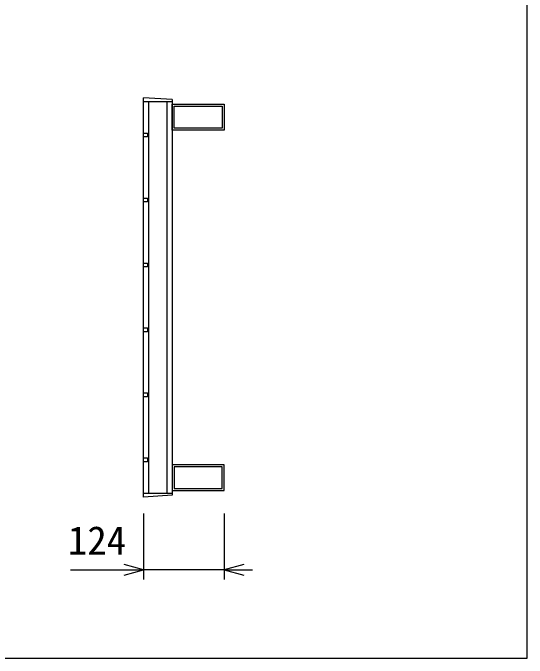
# Model space of a CAD drawing. Units: millimetres, scale not verified. Extents: x -16800 to 16800, y -5940 to 5940.
# Drawn here: x -2386 to -1595, y 606 to 1599 of the extents above; entities that cross this region are included whole.
import ezdxf
from ezdxf.enums import TextEntityAlignment as Align

# ---------------------------------------------------------------- set-up
doc = ezdxf.new("R2010")
doc.units = ezdxf.units.MM
doc.header["$LTSCALE"] = 20
for name, color, linetype, lineweight in [('0-0_DIM', 7, 'Continuous', 25), ('0-2_HATCH', 6, 'Continuous', 25), ('0-6_TXT', 7, 'Continuous', 25)]:
    doc.layers.add(name, color=color, linetype=linetype, lineweight=lineweight)
doc.styles.add('ＭＳ ゴシック', font='')
doc.styles.get('ＭＳ ゴシック').set_extended_font_data('MS Gothic')

msp = doc.modelspace()

# ---------------------------------------------------------------- linework, layer by layer
at = {"layer": '0-0_DIM'}
for p, q in [((-2184.96, 828.67), (-2184.96, 727.08)), ((-2060.96, 828.67), (-2060.96, 727.08)), ((-2297.57, 742.08), (-2184.96, 742.08)), ((-2060.96, 742.08), (-2184.96, 742.08)), ((-2060.96, 742.08), (-2017.49, 742.08))]:
    msp.add_line(p, q, dxfattribs=at)
for points in [[(-2214.96, 734.04), (-2184.96, 742.08), (-2214.96, 750.12)], [(-2030.96, 750.12), (-2060.96, 742.08), (-2030.96, 734.04)]]:
    msp.add_lwpolyline(points, dxfattribs=at)
at = {"layer": '0-2_HATCH'}
for p, q in [((-2184.96, 853.89), (-2184.96, 1468.89)), ((-2140.96, 1465.89), (-2184.96, 1468.89)), ((-2184.96, 1462.89), (-2140.96, 1462.89)), ((-2176.96, 859.89), (-2176.96, 1462.89)), ((-2148.96, 859.89), (-2148.96, 1462.89)), ((-2184.96, 859.89), (-2140.96, 859.89))]:
    msp.add_line(p, q, dxfattribs=at)
for points in [[(-2140.96, 1465.89), (-2140.96, 856.89), (-2184.96, 853.89)], [(-2184.96, 1414.39), (-2178.96, 1414.39), (-2178.96, 1408.39), (-2184.96, 1408.39)], [(-2184.96, 1314.39), (-2178.96, 1314.39), (-2178.96, 1308.39), (-2184.96, 1308.39)], [(-2184.96, 1214.39), (-2178.96, 1214.39), (-2178.96, 1208.39), (-2184.96, 1208.39)], [(-2184.96, 1114.39), (-2178.96, 1114.39), (-2178.96, 1108.39), (-2184.96, 1108.39)], [(-2184.96, 1014.39), (-2178.96, 1014.39), (-2178.96, 1008.39), (-2184.96, 1008.39)], [(-2184.96, 914.39), (-2178.96, 914.39), (-2178.96, 908.39), (-2184.96, 908.39)]]:
    msp.add_lwpolyline(points, dxfattribs=at)
for points in [[(-2140.96, 1458.89), (-2060.96, 1458.89), (-2060.96, 1418.89), (-2140.96, 1418.89)], [(-2137.76, 1455.69), (-2064.16, 1455.69), (-2064.16, 1422.09), (-2137.76, 1422.09)], [(-2140.96, 863.89), (-2060.96, 863.89), (-2060.96, 903.89), (-2140.96, 903.89)], [(-2137.76, 867.09), (-2064.16, 867.09), (-2064.16, 900.69), (-2137.76, 900.69)]]:
    msp.add_lwpolyline(points, close=True, dxfattribs=at)
at = {"layer": '0-6_TXT'}
msp.add_lwpolyline([(-4094.71, 606.11), (-1594.71, 606.11), (-1594.71, 3456.11), (-4094.71, 3456.11)], close=True, dxfattribs=at)

# ---------------------------------------------------------------- texts
at = {"layer": '0-0_DIM', "style": 'ＭＳ ゴシック'}
msp.add_text('124', height=43.99, dxfattribs=at).set_placement((-2301.6, 752.08), align=Align.BOTTOM_LEFT)

doc.saveas('drawing.dxf')
